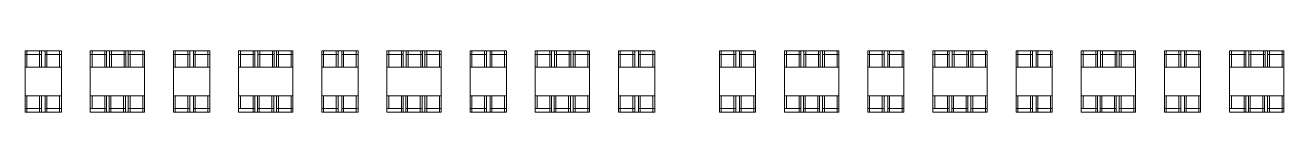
# Model space of a CAD drawing. Header units: inches. Extents: x 101 to 668, y -217 to 99.
# Drawn here: x 189.47 to 224.26, y 0.05 to 1.75 of the extents above; entities that cross this region are included whole.
import ezdxf

# ---------------------------------------------------------------- set-up
doc = ezdxf.new("R2010")
doc.units = ezdxf.units.IN
doc.header["$MEASUREMENT"] = 0
doc.layers.add('FUR', color=1, linetype='Continuous', lineweight=15)

msp = doc.modelspace()

# ---------------------------------------------------------------- linework, layer by layer
msp.add_line((193.56526, 0.04938), (193.56526, 0.04938))
at = {"layer": 'FUR', "lineweight": 20}
for p, q in [((189.46526, 1.74938), (189.46526, 1.29938)), ((189.46526, 1.74938), (189.91526, 1.74938)), ((189.46526, 1.74938), (190.46526, 1.74938)), ((189.51526, 1.74938), (189.51526, 1.29938)), ((189.86526, 1.74938), (189.86526, 1.29938)), ((189.91526, 1.74938), (189.91526, 1.29938)), ((190.01526, 1.74938), (190.46526, 1.74938)), ((190.01526, 1.74938), (190.01526, 1.29938)), ((190.06526, 1.74938), (190.06526, 1.29938)), ((190.41526, 1.74938), (190.41526, 1.29938)), ((190.46526, 1.74938), (190.46526, 1.29938)), ((190.46526, 1.74938), (190.46526, 0.49938)), ((191.26526, 1.74938), (191.26526, 0.49938)), ((191.26526, 1.74938), (191.26526, 1.29938)), ((191.26526, 1.74938), (191.71526, 1.74938)), ((191.26526, 1.74938), (192.76526, 1.74938)), ((191.31526, 1.74938), (191.31526, 1.29938)), ((191.66526, 1.74938), (191.66526, 1.29938)), ((191.71526, 1.74938), (191.71526, 1.29938)), ((191.7999, 1.74938), (191.7999, 1.29938)), ((191.8499, 1.74938), (191.8499, 1.29938)), ((191.91526, 1.74938), (192.36526, 1.74938)), ((192.1999, 1.74938), (192.1999, 1.29938)), ((192.2499, 1.74938), (192.2499, 1.29938)), ((192.31526, 1.74938), (192.31526, 1.29938)), ((192.36526, 1.74938), (192.36526, 1.29938)), ((192.71526, 1.74938), (192.71526, 1.29938)), ((192.76526, 1.74938), (192.76526, 0.04938)), ((192.76526, 1.74938), (192.76526, 1.29938)), ((193.56526, 1.74938), (193.56526, 0.04938)), ((193.56526, 1.74938), (194.01526, 1.74938)), ((193.56526, 1.74938), (194.56526, 1.74938)), ((193.61526, 1.74938), (193.61526, 1.29938)), ((193.96526, 1.74938), (193.96526, 1.29938)), ((194.01526, 1.74938), (194.01526, 1.29938)), ((194.11526, 1.74938), (194.56526, 1.74938)), ((194.11526, 1.74938), (194.11526, 1.29938)), ((194.16526, 1.74938), (194.16526, 1.29938)), ((194.51526, 1.74938), (194.51526, 1.29938)), ((194.56526, 1.74938), (194.56526, 1.29938)), ((194.56526, 1.74938), (194.56526, 0.49938)), ((195.36526, 1.74938), (195.36526, 0.49938)), ((195.36526, 1.74938), (195.36526, 1.29938)), ((195.36526, 1.74938), (195.81526, 1.74938)), ((195.36526, 1.74938), (196.86526, 1.74938)), ((195.41526, 1.74938), (195.41526, 1.29938)), ((195.76526, 1.74938), (195.76526, 1.29938)), ((195.81526, 1.74938), (195.81526, 1.29938)), ((195.8999, 1.74938), (195.8999, 1.29938)), ((195.9499, 1.74938), (195.9499, 1.29938)), ((196.01526, 1.74938), (196.46526, 1.74938)), ((196.2999, 1.74938), (196.2999, 1.29938)), ((196.3499, 1.74938), (196.3499, 1.29938)), ((196.41526, 1.74938), (196.41526, 1.29938)), ((196.46526, 1.74938), (196.46526, 1.29938)), ((196.81526, 1.74938), (196.81526, 1.29938)), ((196.86526, 1.74938), (196.86526, 0.04938)), ((196.86526, 1.74938), (196.86526, 1.29938)), ((197.66526, 1.74938), (197.66526, 0.04938)), ((197.66526, 1.74938), (198.11526, 1.74938)), ((197.66526, 1.74938), (198.66526, 1.74938)), ((197.71526, 1.74938), (197.71526, 1.29938)), ((198.06526, 1.74938), (198.06526, 1.29938)), ((198.11526, 1.74938), (198.11526, 1.29938)), ((198.21526, 1.74938), (198.66526, 1.74938)), ((198.21526, 1.74938), (198.21526, 1.29938)), ((198.26526, 1.74938), (198.26526, 1.29938)), ((198.61526, 1.74938), (198.61526, 1.29938)), ((198.66526, 1.74938), (198.66526, 1.29938)), ((198.66526, 1.74938), (198.66526, 0.49938)), ((199.46526, 1.74938), (199.46526, 0.49938)), ((199.46526, 1.74938), (199.46526, 1.29938)), ((199.46526, 1.74938), (199.91526, 1.74938)), ((199.46526, 1.74938), (200.96526, 1.74938)), ((199.51526, 1.74938), (199.51526, 1.29938)), ((199.86526, 1.74938), (199.86526, 1.29938)), ((199.91526, 1.74938), (199.91526, 1.29938)), ((199.9999, 1.74938), (199.9999, 1.29938)), ((200.0499, 1.74938), (200.0499, 1.29938)), ((200.11526, 1.74938), (200.56526, 1.74938)), ((200.3999, 1.74938), (200.3999, 1.29938)), ((200.4499, 1.74938), (200.4499, 1.29938)), ((200.51526, 1.74938), (200.51526, 1.29938)), ((200.56526, 1.74938), (200.56526, 1.29938)), ((200.91526, 1.74938), (200.91526, 1.29938)), ((200.96526, 1.74938), (200.96526, 0.04938)), ((200.96526, 1.74938), (200.96526, 1.29938)), ((201.76525, 1.74938), (202.21525, 1.74938)), ((201.76525, 1.74938), (202.76525, 1.74938)), ((201.76526, 1.74938), (201.76526, 0.04938)), ((201.81525, 1.74938), (201.81525, 1.29938)), ((202.16525, 1.74938), (202.16525, 1.29938)), ((202.21525, 1.74938), (202.21525, 1.29938)), ((202.31525, 1.74938), (202.76525, 1.74938)), ((202.31525, 1.74938), (202.31525, 1.29938)), ((202.36525, 1.74938), (202.36525, 1.29938)), ((202.71525, 1.74938), (202.71525, 1.29938)), ((202.76525, 1.74938), (202.76525, 1.29938)), ((202.76525, 1.74938), (202.76525, 0.49938)), ((203.56525, 1.74938), (203.56525, 0.49938)), ((203.56525, 1.74938), (203.56525, 1.29938)), ((203.56525, 1.74938), (204.01525, 1.74938)), ((203.56525, 1.74938), (205.06525, 1.74938)), ((203.61525, 1.74938), (203.61525, 1.29938)), ((203.96525, 1.74938), (203.96525, 1.29938)), ((204.01525, 1.74938), (204.01525, 1.29938)), ((204.0999, 1.74938), (204.0999, 1.29938)), ((204.1499, 1.74938), (204.1499, 1.29938)), ((204.21525, 1.74938), (204.66525, 1.74938)), ((204.4999, 1.74938), (204.4999, 1.29938)), ((204.5499, 1.74938), (204.5499, 1.29938)), ((204.61525, 1.74938), (204.61525, 1.29938)), ((204.66525, 1.74938), (204.66525, 1.29938)), ((205.01525, 1.74938), (205.01525, 1.29938)), ((205.06525, 1.74938), (205.06525, 0.04938)), ((205.06525, 1.74938), (205.06525, 1.29938)), ((205.86525, 1.74938), (205.86525, 0.04938)), ((205.86525, 1.74938), (206.31525, 1.74938)), ((205.86525, 1.74938), (206.86525, 1.74938)), ((205.86525, 1.74938), (206.31525, 1.74938)), ((205.86525, 1.74938), (206.86525, 1.74938)), ((205.86526, 1.74938), (205.86526, 0.04938)), ((205.86526, 1.74938), (205.86526, 0.04938)), ((205.91525, 1.74938), (205.91525, 1.29938)), ((205.91525, 1.74938), (205.91525, 1.29938)), ((206.26525, 1.74938), (206.26525, 1.29938)), ((206.26525, 1.74938), (206.26525, 1.29938)), ((206.31525, 1.74938), (206.31525, 1.29938)), ((206.31525, 1.74938), (206.31525, 1.29938)), ((206.41525, 1.74938), (206.86525, 1.74938)), ((206.41525, 1.74938), (206.41525, 1.29938)), ((206.41525, 1.74938), (206.86525, 1.74938)), ((206.41525, 1.74938), (206.41525, 1.29938)), ((206.46525, 1.74938), (206.46525, 1.29938)), ((206.46525, 1.74938), (206.46525, 1.29938)), ((206.81525, 1.74938), (206.81525, 1.29938)), ((206.81525, 1.74938), (206.81525, 1.29938)), ((206.86525, 1.74938), (206.86525, 1.29938)), ((206.86525, 1.74938), (206.86525, 0.49938)), ((206.86525, 1.74938), (206.86525, 1.29938)), ((206.86525, 1.74938), (206.86525, 0.49938)), ((208.65526, 1.74938), (208.65526, 0.04938)), ((208.65526, 1.74938), (209.10526, 1.74938)), ((208.65526, 1.74938), (209.65526, 1.74938)), ((208.65526, 1.74938), (208.65526, 0.04938)), ((208.65526, 1.74938), (209.10526, 1.74938)), ((208.65526, 1.74938), (209.65526, 1.74938)), ((208.70526, 1.74938), (208.70526, 1.29938)), ((208.70526, 1.74938), (208.70526, 1.29938)), ((209.05526, 1.74938), (209.05526, 1.29938)), ((209.05526, 1.74938), (209.05526, 1.29938)), ((209.10526, 1.74938), (209.10526, 1.29938)), ((209.10526, 1.74938), (209.10526, 1.29938)), ((209.20526, 1.74938), (209.65526, 1.74938)), ((209.20526, 1.74938), (209.20526, 1.29938)), ((209.20526, 1.74938), (209.65526, 1.74938)), ((209.20526, 1.74938), (209.20526, 1.29938)), ((209.25526, 1.74938), (209.25526, 1.29938)), ((209.25526, 1.74938), (209.25526, 1.29938)), ((209.60526, 1.74938), (209.60526, 1.29938)), ((209.60526, 1.74938), (209.60526, 1.29938)), ((209.65526, 1.74938), (209.65526, 1.29938)), ((209.65526, 1.74938), (209.65526, 0.49938)), ((209.65526, 1.74938), (209.65526, 1.29938)), ((209.65526, 1.74938), (209.65526, 0.49938)), ((210.45526, 1.74938), (210.45526, 0.49938)), ((210.45526, 1.74938), (210.45526, 1.29938)), ((210.45526, 1.74938), (210.90526, 1.74938)), ((210.45526, 1.74938), (211.95526, 1.74938)), ((210.50526, 1.74938), (210.50526, 1.29938)), ((210.85526, 1.74938), (210.85526, 1.29938)), ((210.90526, 1.74938), (210.90526, 1.29938)), ((210.9899, 1.74938), (210.9899, 1.29938)), ((211.0399, 1.74938), (211.0399, 1.29938)), ((211.10526, 1.74938), (211.55526, 1.74938)), ((211.3899, 1.74938), (211.3899, 1.29938)), ((211.4399, 1.74938), (211.4399, 1.29938)), ((211.50526, 1.74938), (211.50526, 1.29938)), ((211.55526, 1.74938), (211.55526, 1.29938)), ((211.90526, 1.74938), (211.90526, 1.29938)), ((211.95526, 1.74938), (211.95526, 0.04938)), ((211.95526, 1.74938), (211.95526, 1.29938)), ((212.75526, 1.74938), (212.75526, 0.04938)), ((212.75526, 1.74938), (213.20526, 1.74938)), ((212.75526, 1.74938), (213.75526, 1.74938)), ((212.75526, 1.74938), (212.75526, 0.04938)), ((212.75526, 1.74938), (213.20526, 1.74938)), ((212.75526, 1.74938), (213.75526, 1.74938)), ((212.80526, 1.74938), (212.80526, 1.29938)), ((212.80526, 1.74938), (212.80526, 1.29938)), ((213.15526, 1.74938), (213.15526, 1.29938)), ((213.15526, 1.74938), (213.15526, 1.29938)), ((213.20526, 1.74938), (213.20526, 1.29938)), ((213.20526, 1.74938), (213.20526, 1.29938)), ((213.30526, 1.74938), (213.75526, 1.74938)), ((213.30526, 1.74938), (213.30526, 1.29938)), ((213.30526, 1.74938), (213.75526, 1.74938)), ((213.30526, 1.74938), (213.30526, 1.29938)), ((213.35526, 1.74938), (213.35526, 1.29938)), ((213.35526, 1.74938), (213.35526, 1.29938)), ((213.70526, 1.74938), (213.70526, 1.29938)), ((213.70526, 1.74938), (213.70526, 1.29938)), ((213.75526, 1.74938), (213.75526, 1.29938)), ((213.75526, 1.74938), (213.75526, 0.49938)), ((213.75526, 1.74938), (213.75526, 1.29938)), ((213.75526, 1.74938), (213.75526, 0.49938)), ((214.55526, 1.74938), (214.55526, 0.49938)), ((214.55526, 1.74938), (214.55526, 1.29938)), ((214.55526, 1.74938), (215.00526, 1.74938)), ((214.55526, 1.74938), (216.05526, 1.74938)), ((214.60526, 1.74938), (214.60526, 1.29938)), ((214.95526, 1.74938), (214.95526, 1.29938)), ((215.00526, 1.74938), (215.00526, 1.29938)), ((215.0899, 1.74938), (215.0899, 1.29938)), ((215.1399, 1.74938), (215.1399, 1.29938)), ((215.20526, 1.74938), (215.65526, 1.74938)), ((215.4899, 1.74938), (215.4899, 1.29938)), ((215.5399, 1.74938), (215.5399, 1.29938)), ((215.60526, 1.74938), (215.60526, 1.29938)), ((215.65526, 1.74938), (215.65526, 1.29938)), ((216.00526, 1.74938), (216.00526, 1.29938)), ((216.05526, 1.74938), (216.05526, 0.04938)), ((216.05526, 1.74938), (216.05526, 1.29938)), ((216.85526, 1.74938), (216.85526, 0.04938)), ((216.85526, 1.74938), (217.30526, 1.74938)), ((216.85526, 1.74938), (217.85526, 1.74938)), ((216.85526, 1.74938), (216.85526, 0.04938)), ((216.85526, 1.74938), (217.30526, 1.74938)), ((216.85526, 1.74938), (217.85526, 1.74938)), ((216.90526, 1.74938), (216.90526, 1.29938)), ((216.90526, 1.74938), (216.90526, 1.29938)), ((217.25526, 1.74938), (217.25526, 1.29938)), ((217.25526, 1.74938), (217.25526, 1.29938)), ((217.30526, 1.74938), (217.30526, 1.29938)), ((217.30526, 1.74938), (217.30526, 1.29938)), ((217.40526, 1.74938), (217.85526, 1.74938)), ((217.40526, 1.74938), (217.40526, 1.29938)), ((217.40526, 1.74938), (217.85526, 1.74938)), ((217.40526, 1.74938), (217.40526, 1.29938)), ((217.45526, 1.74938), (217.45526, 1.29938)), ((217.45526, 1.74938), (217.45526, 1.29938)), ((217.80526, 1.74938), (217.80526, 1.29938)), ((217.80526, 1.74938), (217.80526, 1.29938)), ((217.85526, 1.74938), (217.85526, 1.29938)), ((217.85526, 1.74938), (217.85526, 0.49938)), ((217.85526, 1.74938), (217.85526, 1.29938)), ((217.85526, 1.74938), (217.85526, 0.49938)), ((218.65526, 1.74938), (218.65526, 0.49938)), ((218.65526, 1.74938), (218.65526, 1.29938)), ((218.65526, 1.74938), (219.10526, 1.74938)), ((218.65526, 1.74938), (220.15526, 1.74938)), ((218.70526, 1.74938), (218.70526, 1.29938)), ((219.05526, 1.74938), (219.05526, 1.29938)), ((219.10526, 1.74938), (219.10526, 1.29938)), ((219.1899, 1.74938), (219.1899, 1.29938)), ((219.2399, 1.74938), (219.2399, 1.29938)), ((219.30526, 1.74938), (219.75526, 1.74938)), ((219.5899, 1.74938), (219.5899, 1.29938)), ((219.6399, 1.74938), (219.6399, 1.29938)), ((219.70526, 1.74938), (219.70526, 1.29938)), ((219.75526, 1.74938), (219.75526, 1.29938)), ((220.10526, 1.74938), (220.10526, 1.29938)), ((220.15526, 1.74938), (220.15526, 0.04938)), ((220.15526, 1.74938), (220.15526, 1.29938)), ((220.95526, 1.74938), (220.95526, 0.04938)), ((220.95526, 1.74938), (221.40526, 1.74938)), ((220.95526, 1.74938), (221.95526, 1.74938)), ((220.95526, 1.74938), (220.95526, 0.04938)), ((220.95526, 1.74938), (221.40526, 1.74938)), ((220.95526, 1.74938), (221.95526, 1.74938)), ((221.00526, 1.74938), (221.00526, 1.29938)), ((221.00526, 1.74938), (221.00526, 1.29938)), ((221.35526, 1.74938), (221.35526, 1.29938)), ((221.35526, 1.74938), (221.35526, 1.29938)), ((221.40526, 1.74938), (221.40526, 1.29938)), ((221.40526, 1.74938), (221.40526, 1.29938)), ((221.50526, 1.74938), (221.95526, 1.74938)), ((221.50526, 1.74938), (221.50526, 1.29938)), ((221.50526, 1.74938), (221.95526, 1.74938)), ((221.50526, 1.74938), (221.50526, 1.29938)), ((221.55526, 1.74938), (221.55526, 1.29938)), ((221.55526, 1.74938), (221.55526, 1.29938)), ((221.90526, 1.74938), (221.90526, 1.29938)), ((221.90526, 1.74938), (221.90526, 1.29938)), ((221.95526, 1.74938), (221.95526, 1.29938)), ((221.95526, 1.74938), (221.95526, 0.49938)), ((221.95526, 1.74938), (221.95526, 1.29938)), ((221.95526, 1.74938), (221.95526, 0.49938)), ((222.75526, 1.74938), (222.75526, 0.49938)), ((222.75526, 1.74938), (222.75526, 1.29938)), ((222.75526, 1.74938), (223.20526, 1.74938)), ((222.75526, 1.74938), (224.25526, 1.74938)), ((222.80526, 1.74938), (222.80526, 1.29938)), ((223.15526, 1.74938), (223.15526, 1.29938)), ((223.20526, 1.74938), (223.20526, 1.29938)), ((223.2899, 1.74938), (223.2899, 1.29938)), ((223.3399, 1.74938), (223.3399, 1.29938)), ((223.40526, 1.74938), (223.85526, 1.74938)), ((223.6899, 1.74938), (223.6899, 1.29938)), ((223.7399, 1.74938), (223.7399, 1.29938)), ((223.80526, 1.74938), (223.80526, 1.29938)), ((223.85526, 1.74938), (223.85526, 1.29938)), ((224.20526, 1.74938), (224.20526, 1.29938)), ((224.25526, 1.74938), (224.25526, 0.04938)), ((224.25526, 1.74938), (224.25526, 1.29938)), ((189.91526, 1.64938), (189.46526, 1.64938)), ((189.46526, 1.49938), (189.46526, 1.29938)), ((190.46526, 1.64938), (190.01526, 1.64938)), ((190.01526, 1.49938), (190.01526, 1.29938)), ((191.71526, 1.64938), (191.26526, 1.64938)), ((191.26526, 1.49938), (191.26526, 1.29938)), ((192.2499, 1.64938), (191.7999, 1.64938)), ((191.7999, 1.49938), (191.7999, 1.29938)), ((192.76526, 1.64938), (192.31526, 1.64938)), ((194.01526, 1.64938), (193.56526, 1.64938)), ((194.56526, 1.64938), (194.11526, 1.64938)), ((194.11526, 1.49938), (194.11526, 1.29938)), ((195.81526, 1.64938), (195.36526, 1.64938)), ((195.36526, 1.49938), (195.36526, 1.29938)), ((196.3499, 1.64938), (195.8999, 1.64938)), ((195.8999, 1.49938), (195.8999, 1.29938)), ((196.86526, 1.64938), (196.41526, 1.64938)), ((198.11526, 1.64938), (197.66526, 1.64938)), ((198.66526, 1.64938), (198.21526, 1.64938)), ((198.21526, 1.49938), (198.21526, 1.29938)), ((199.91526, 1.64938), (199.46526, 1.64938)), ((199.46526, 1.49938), (199.46526, 1.29938)), ((200.4499, 1.64938), (199.9999, 1.64938)), ((199.9999, 1.49938), (199.9999, 1.29938)), ((200.96526, 1.64938), (200.51526, 1.64938)), ((202.21525, 1.64938), (201.76525, 1.64938)), ((202.76525, 1.64938), (202.31525, 1.64938)), ((202.31525, 1.49938), (202.31525, 1.29938)), ((204.01525, 1.64938), (203.56525, 1.64938)), ((203.56525, 1.49938), (203.56525, 1.29938)), ((204.5499, 1.64938), (204.0999, 1.64938)), ((204.0999, 1.49938), (204.0999, 1.29938)), ((205.06525, 1.64938), (204.61525, 1.64938)), ((206.31525, 1.64938), (205.86525, 1.64938)), ((206.31525, 1.64938), (205.86525, 1.64938)), ((206.86525, 1.64938), (206.41525, 1.64938)), ((206.86525, 1.64938), (206.41525, 1.64938)), ((206.41525, 1.49938), (206.41525, 1.29938)), ((206.41525, 1.49938), (206.41525, 1.29938)), ((209.10526, 1.64938), (208.65526, 1.64938)), ((209.10526, 1.64938), (208.65526, 1.64938)), ((209.65526, 1.64938), (209.20526, 1.64938)), ((209.65526, 1.64938), (209.20526, 1.64938)), ((209.20526, 1.49938), (209.20526, 1.29938)), ((209.20526, 1.49938), (209.20526, 1.29938)), ((210.90526, 1.64938), (210.45526, 1.64938)), ((210.45526, 1.49938), (210.45526, 1.29938)), ((211.4399, 1.64938), (210.9899, 1.64938)), ((210.9899, 1.49938), (210.9899, 1.29938)), ((211.95526, 1.64938), (211.50526, 1.64938)), ((213.20526, 1.64938), (212.75526, 1.64938)), ((213.20526, 1.64938), (212.75526, 1.64938)), ((213.75526, 1.64938), (213.30526, 1.64938)), ((213.75526, 1.64938), (213.30526, 1.64938)), ((213.30526, 1.49938), (213.30526, 1.29938)), ((213.30526, 1.49938), (213.30526, 1.29938)), ((215.00526, 1.64938), (214.55526, 1.64938)), ((214.55526, 1.49938), (214.55526, 1.29938)), ((215.5399, 1.64938), (215.0899, 1.64938)), ((215.0899, 1.49938), (215.0899, 1.29938)), ((216.05526, 1.64938), (215.60526, 1.64938)), ((217.30526, 1.64938), (216.85526, 1.64938)), ((217.30526, 1.64938), (216.85526, 1.64938)), ((217.85526, 1.64938), (217.40526, 1.64938)), ((217.85526, 1.64938), (217.40526, 1.64938)), ((217.40526, 1.49938), (217.40526, 1.29938)), ((217.40526, 1.49938), (217.40526, 1.29938)), ((219.10526, 1.64938), (218.65526, 1.64938)), ((218.65526, 1.49938), (218.65526, 1.29938)), ((219.6399, 1.64938), (219.1899, 1.64938)), ((219.1899, 1.49938), (219.1899, 1.29938)), ((220.15526, 1.64938), (219.70526, 1.64938)), ((221.40526, 1.64938), (220.95526, 1.64938)), ((221.40526, 1.64938), (220.95526, 1.64938)), ((221.95526, 1.64938), (221.50526, 1.64938)), ((221.95526, 1.64938), (221.50526, 1.64938)), ((221.50526, 1.49938), (221.50526, 1.29938)), ((221.50526, 1.49938), (221.50526, 1.29938)), ((223.20526, 1.64938), (222.75526, 1.64938)), ((222.75526, 1.49938), (222.75526, 1.29938)), ((223.7399, 1.64938), (223.2899, 1.64938)), ((223.2899, 1.49938), (223.2899, 1.29938)), ((224.25526, 1.64938), (223.80526, 1.64938)), ((189.46526, 1.29938), (190.01526, 1.29938)), ((189.46526, 1.29938), (189.46526, 0.49938)), ((190.01526, 1.29938), (190.46526, 1.29938)), ((191.26526, 1.29938), (191.7999, 1.29938)), ((191.26526, 1.29938), (191.26526, 0.49938)), ((191.7999, 1.29938), (192.31526, 1.29938)), ((192.31526, 1.29938), (192.76526, 1.29938)), ((193.56526, 1.29938), (194.11526, 1.29938)), ((194.11526, 1.29938), (194.56526, 1.29938)), ((195.36526, 1.29938), (195.8999, 1.29938)), ((195.36526, 1.29938), (195.36526, 0.49938)), ((195.8999, 1.29938), (196.41526, 1.29938)), ((196.41526, 1.29938), (196.86526, 1.29938)), ((197.66526, 1.29938), (198.21526, 1.29938)), ((198.21526, 1.29938), (198.66526, 1.29938)), ((199.46526, 1.29938), (199.9999, 1.29938)), ((199.46526, 1.29938), (199.46526, 0.49938)), ((199.9999, 1.29938), (200.51526, 1.29938)), ((200.51526, 1.29938), (200.96526, 1.29938)), ((201.76525, 1.29938), (202.31525, 1.29938)), ((202.31525, 1.29938), (202.76525, 1.29938)), ((203.56525, 1.29938), (204.0999, 1.29938)), ((203.56525, 1.29938), (203.56525, 0.49938)), ((204.0999, 1.29938), (204.61525, 1.29938)), ((204.61525, 1.29938), (205.06525, 1.29938)), ((205.86525, 1.29938), (206.41525, 1.29938)), ((205.86525, 1.29938), (206.41525, 1.29938)), ((206.41525, 1.29938), (206.86525, 1.29938)), ((206.41525, 1.29938), (206.86525, 1.29938)), ((208.65526, 1.29938), (209.20526, 1.29938)), ((208.65526, 1.29938), (209.20526, 1.29938)), ((209.20526, 1.29938), (209.65526, 1.29938)), ((209.20526, 1.29938), (209.65526, 1.29938)), ((210.45526, 1.29938), (210.9899, 1.29938)), ((210.45526, 1.29938), (210.45526, 0.49938)), ((210.9899, 1.29938), (211.50526, 1.29938)), ((211.50526, 1.29938), (211.95526, 1.29938)), ((212.75526, 1.29938), (213.30526, 1.29938)), ((212.75526, 1.29938), (213.30526, 1.29938)), ((213.30526, 1.29938), (213.75526, 1.29938)), ((213.30526, 1.29938), (213.75526, 1.29938)), ((214.55526, 1.29938), (215.0899, 1.29938)), ((214.55526, 1.29938), (214.55526, 0.49938)), ((215.0899, 1.29938), (215.60526, 1.29938)), ((215.60526, 1.29938), (216.05526, 1.29938)), ((216.85526, 1.29938), (217.40526, 1.29938)), ((216.85526, 1.29938), (217.40526, 1.29938)), ((217.40526, 1.29938), (217.85526, 1.29938)), ((217.40526, 1.29938), (217.85526, 1.29938)), ((218.65526, 1.29938), (219.1899, 1.29938)), ((218.65526, 1.29938), (218.65526, 0.49938)), ((219.1899, 1.29938), (219.70526, 1.29938)), ((219.70526, 1.29938), (220.15526, 1.29938)), ((220.95526, 1.29938), (221.50526, 1.29938)), ((220.95526, 1.29938), (221.50526, 1.29938)), ((221.50526, 1.29938), (221.95526, 1.29938)), ((221.50526, 1.29938), (221.95526, 1.29938)), ((222.75526, 1.29938), (223.2899, 1.29938)), ((222.75526, 1.29938), (222.75526, 0.49938)), ((223.2899, 1.29938), (223.80526, 1.29938)), ((223.80526, 1.29938), (224.25526, 1.29938)), ((189.46526, 0.49938), (190.01526, 0.49938)), ((189.46526, 0.49938), (189.46526, 0.04938)), ((189.51526, 0.49938), (189.51526, 0.04938)), ((189.86526, 0.49938), (189.86526, 0.04938)), ((189.91526, 0.49938), (189.91526, 0.04938)), ((190.01526, 0.49938), (190.46526, 0.49938)), ((190.01526, 0.49938), (190.01526, 0.04938)), ((190.06526, 0.49938), (190.06526, 0.04938)), ((190.41526, 0.49938), (190.41526, 0.04938)), ((190.46526, 0.49938), (190.46526, 0.04938)), ((190.46526, 0.49938), (190.46526, 0.04938)), ((191.26526, 0.49938), (191.78447, 0.49938)), ((191.26526, 0.49938), (191.26526, 0.04938)), ((191.31526, 0.49938), (191.31526, 0.14938)), ((191.66526, 0.49938), (191.66526, 0.04938)), ((191.71526, 0.49938), (191.71526, 0.04938)), ((191.78447, 0.49938), (192.31526, 0.49938)), ((191.78447, 0.49938), (191.78447, 0.04938)), ((191.83447, 0.49938), (191.83447, 0.04938)), ((192.18447, 0.49938), (192.18447, 0.04938)), ((192.23447, 0.49938), (192.23447, 0.04938)), ((192.31526, 0.49938), (192.76526, 0.49938)), ((192.31526, 0.49938), (192.31526, 0.04938)), ((192.36526, 0.49938), (192.36526, 0.04938)), ((192.71526, 0.49938), (192.71526, 0.04938)), ((192.76526, 0.49938), (192.76526, 0.04938)), ((193.56526, 0.49938), (194.11526, 0.49938)), ((193.61526, 0.49938), (193.61526, 0.04938)), ((193.96526, 0.49938), (193.96526, 0.04938)), ((194.01526, 0.49938), (194.01526, 0.04938)), ((194.11526, 0.49938), (194.56526, 0.49938)), ((194.11526, 0.49938), (194.11526, 0.04938)), ((194.16526, 0.49938), (194.16526, 0.04938)), ((194.51526, 0.49938), (194.51526, 0.04938)), ((194.56526, 0.49938), (194.56526, 0.04938)), ((194.56526, 0.49938), (194.56526, 0.04938)), ((195.36526, 0.49938), (195.88447, 0.49938)), ((195.36526, 0.49938), (195.36526, 0.04938)), ((195.41526, 0.49938), (195.41526, 0.14938)), ((195.76526, 0.49938), (195.76526, 0.04938)), ((195.81526, 0.49938), (195.81526, 0.04938)), ((195.88447, 0.49938), (196.41526, 0.49938)), ((195.88447, 0.49938), (195.88447, 0.04938)), ((195.93447, 0.49938), (195.93447, 0.04938)), ((196.28447, 0.49938), (196.28447, 0.04938)), ((196.33447, 0.49938), (196.33447, 0.04938)), ((196.41526, 0.49938), (196.86526, 0.49938)), ((196.41526, 0.49938), (196.41526, 0.04938)), ((196.46526, 0.49938), (196.46526, 0.04938)), ((196.81526, 0.49938), (196.81526, 0.04938)), ((196.86526, 0.49938), (196.86526, 0.04938)), ((197.66526, 0.49938), (198.21526, 0.49938)), ((197.71526, 0.49938), (197.71526, 0.04938)), ((198.06526, 0.49938), (198.06526, 0.04938)), ((198.11526, 0.49938), (198.11526, 0.04938)), ((198.21526, 0.49938), (198.66526, 0.49938)), ((198.21526, 0.49938), (198.21526, 0.04938)), ((198.26526, 0.49938), (198.26526, 0.04938)), ((198.61526, 0.49938), (198.61526, 0.04938)), ((198.66526, 0.49938), (198.66526, 0.04938)), ((198.66526, 0.49938), (198.66526, 0.04938)), ((199.46526, 0.49938), (199.98447, 0.49938)), ((199.46526, 0.49938), (199.46526, 0.04938)), ((199.51526, 0.49938), (199.51526, 0.14938)), ((199.86526, 0.49938), (199.86526, 0.04938)), ((199.91526, 0.49938), (199.91526, 0.04938)), ((199.98447, 0.49938), (200.51526, 0.49938)), ((199.98447, 0.49938), (199.98447, 0.04938)), ((200.03447, 0.49938), (200.03447, 0.04938)), ((200.38447, 0.49938), (200.38447, 0.04938)), ((200.43447, 0.49938), (200.43447, 0.04938)), ((200.51526, 0.49938), (200.96526, 0.49938)), ((200.51526, 0.49938), (200.51526, 0.04938)), ((200.56526, 0.49938), (200.56526, 0.04938)), ((200.91526, 0.49938), (200.91526, 0.04938)), ((200.96526, 0.49938), (200.96526, 0.04938)), ((201.76525, 0.49938), (202.31525, 0.49938)), ((201.81525, 0.49938), (201.81525, 0.04938)), ((202.16525, 0.49938), (202.16525, 0.04938)), ((202.21525, 0.49938), (202.21525, 0.04938)), ((202.31525, 0.49938), (202.76525, 0.49938)), ((202.31525, 0.49938), (202.31525, 0.04938)), ((202.36525, 0.49938), (202.36525, 0.04938)), ((202.71525, 0.49938), (202.71525, 0.04938)), ((202.76525, 0.49938), (202.76525, 0.04938)), ((202.76525, 0.49938), (202.76525, 0.04938)), ((203.56525, 0.49938), (204.08447, 0.49938)), ((203.56525, 0.49938), (203.56525, 0.04938)), ((203.61525, 0.49938), (203.61525, 0.14938)), ((203.96525, 0.49938), (203.96525, 0.04938)), ((204.01525, 0.49938), (204.01525, 0.04938)), ((204.08447, 0.49938), (204.61525, 0.49938)), ((204.08447, 0.49938), (204.08447, 0.04938)), ((204.13447, 0.49938), (204.13447, 0.04938)), ((204.48447, 0.49938), (204.48447, 0.04938)), ((204.53447, 0.49938), (204.53447, 0.04938)), ((204.61525, 0.49938), (205.06525, 0.49938)), ((204.61525, 0.49938), (204.61525, 0.04938)), ((204.66525, 0.49938), (204.66525, 0.04938)), ((205.01525, 0.49938), (205.01525, 0.04938)), ((205.06525, 0.49938), (205.06525, 0.04938)), ((205.86525, 0.49938), (206.41525, 0.49938)), ((205.86525, 0.49938), (206.41525, 0.49938)), ((205.91525, 0.49938), (205.91525, 0.04938)), ((205.91525, 0.49938), (205.91525, 0.04938)), ((206.26525, 0.49938), (206.26525, 0.04938)), ((206.26525, 0.49938), (206.26525, 0.04938)), ((206.31525, 0.49938), (206.31525, 0.04938)), ((206.31525, 0.49938), (206.31525, 0.04938)), ((206.41525, 0.49938), (206.86525, 0.49938)), ((206.41525, 0.49938), (206.41525, 0.04938)), ((206.41525, 0.49938), (206.86525, 0.49938)), ((206.41525, 0.49938), (206.41525, 0.04938)), ((206.46525, 0.49938), (206.46525, 0.04938)), ((206.46525, 0.49938), (206.46525, 0.04938)), ((206.81525, 0.49938), (206.81525, 0.04938)), ((206.81525, 0.49938), (206.81525, 0.04938)), ((206.86525, 0.49938), (206.86525, 0.04938)), ((206.86525, 0.49938), (206.86525, 0.04938)), ((206.86525, 0.49938), (206.86525, 0.04938)), ((206.86525, 0.49938), (206.86525, 0.04938)), ((208.65526, 0.49938), (209.20526, 0.49938)), ((208.65526, 0.49938), (209.20526, 0.49938)), ((208.70526, 0.49938), (208.70526, 0.04938)), ((208.70526, 0.49938), (208.70526, 0.04938)), ((209.05526, 0.49938), (209.05526, 0.04938)), ((209.05526, 0.49938), (209.05526, 0.04938)), ((209.10526, 0.49938), (209.10526, 0.04938)), ((209.10526, 0.49938), (209.10526, 0.04938)), ((209.20526, 0.49938), (209.65526, 0.49938)), ((209.20526, 0.49938), (209.20526, 0.04938)), ((209.20526, 0.49938), (209.65526, 0.49938)), ((209.20526, 0.49938), (209.20526, 0.04938)), ((209.25526, 0.49938), (209.25526, 0.04938)), ((209.25526, 0.49938), (209.25526, 0.04938)), ((209.60526, 0.49938), (209.60526, 0.04938)), ((209.60526, 0.49938), (209.60526, 0.04938)), ((209.65526, 0.49938), (209.65526, 0.04938)), ((209.65526, 0.49938), (209.65526, 0.04938)), ((209.65526, 0.49938), (209.65526, 0.04938)), ((209.65526, 0.49938), (209.65526, 0.04938)), ((210.45526, 0.49938), (210.45526, 0.04938)), ((210.45526, 0.49938), (210.97447, 0.49938)), ((210.45526, 0.49938), (210.45526, 0.04938)), ((210.50526, 0.49938), (210.50526, 0.14938)), ((210.85526, 0.49938), (210.85526, 0.04938)), ((210.90526, 0.49938), (210.90526, 0.04938)), ((210.97447, 0.49938), (211.50526, 0.49938)), ((210.97447, 0.49938), (210.97447, 0.04938)), ((211.02447, 0.49938), (211.02447, 0.04938)), ((211.37447, 0.49938), (211.37447, 0.04938)), ((211.42447, 0.49938), (211.42447, 0.04938)), ((211.50526, 0.49938), (211.95526, 0.49938)), ((211.50526, 0.49938), (211.50526, 0.04938)), ((211.55526, 0.49938), (211.55526, 0.04938)), ((211.90526, 0.49938), (211.90526, 0.04938)), ((211.95526, 0.49938), (211.95526, 0.04938)), ((212.75526, 0.49938), (213.30526, 0.49938)), ((212.75526, 0.49938), (213.30526, 0.49938)), ((212.80526, 0.49938), (212.80526, 0.04938)), ((212.80526, 0.49938), (212.80526, 0.04938)), ((213.15526, 0.49938), (213.15526, 0.04938)), ((213.15526, 0.49938), (213.15526, 0.04938)), ((213.20526, 0.49938), (213.20526, 0.04938)), ((213.20526, 0.49938), (213.20526, 0.04938)), ((213.30526, 0.49938), (213.75526, 0.49938)), ((213.30526, 0.49938), (213.30526, 0.04938)), ((213.30526, 0.49938), (213.75526, 0.49938)), ((213.30526, 0.49938), (213.30526, 0.04938)), ((213.35526, 0.49938), (213.35526, 0.04938)), ((213.35526, 0.49938), (213.35526, 0.04938)), ((213.70526, 0.49938), (213.70526, 0.04938)), ((213.70526, 0.49938), (213.70526, 0.04938)), ((213.75526, 0.49938), (213.75526, 0.04938)), ((213.75526, 0.49938), (213.75526, 0.04938)), ((213.75526, 0.49938), (213.75526, 0.04938)), ((213.75526, 0.49938), (213.75526, 0.04938)), ((214.55526, 0.49938), (214.55526, 0.04938)), ((214.55526, 0.49938), (215.07447, 0.49938)), ((214.55526, 0.49938), (214.55526, 0.04938)), ((214.60526, 0.49938), (214.60526, 0.14938)), ((214.95526, 0.49938), (214.95526, 0.04938)), ((215.00526, 0.49938), (215.00526, 0.04938)), ((215.07447, 0.49938), (215.60526, 0.49938)), ((215.07447, 0.49938), (215.07447, 0.04938)), ((215.12447, 0.49938), (215.12447, 0.04938)), ((215.47447, 0.49938), (215.47447, 0.04938)), ((215.52447, 0.49938), (215.52447, 0.04938)), ((215.60526, 0.49938), (216.05526, 0.49938)), ((215.60526, 0.49938), (215.60526, 0.04938)), ((215.65526, 0.49938), (215.65526, 0.04938)), ((216.00526, 0.49938), (216.00526, 0.04938)), ((216.05526, 0.49938), (216.05526, 0.04938)), ((216.85526, 0.49938), (217.40526, 0.49938)), ((216.85526, 0.49938), (217.40526, 0.49938)), ((216.90526, 0.49938), (216.90526, 0.04938)), ((216.90526, 0.49938), (216.90526, 0.04938)), ((217.25526, 0.49938), (217.25526, 0.04938)), ((217.25526, 0.49938), (217.25526, 0.04938)), ((217.30526, 0.49938), (217.30526, 0.04938)), ((217.30526, 0.49938), (217.30526, 0.04938)), ((217.40526, 0.49938), (217.85526, 0.49938)), ((217.40526, 0.49938), (217.40526, 0.04938)), ((217.40526, 0.49938), (217.85526, 0.49938)), ((217.40526, 0.49938), (217.40526, 0.04938)), ((217.45526, 0.49938), (217.45526, 0.04938)), ((217.45526, 0.49938), (217.45526, 0.04938)), ((217.80526, 0.49938), (217.80526, 0.04938)), ((217.80526, 0.49938), (217.80526, 0.04938)), ((217.85526, 0.49938), (217.85526, 0.04938)), ((217.85526, 0.49938), (217.85526, 0.04938)), ((217.85526, 0.49938), (217.85526, 0.04938)), ((217.85526, 0.49938), (217.85526, 0.04938)), ((218.65526, 0.49938), (218.65526, 0.04938)), ((218.65526, 0.49938), (219.17447, 0.49938)), ((218.65526, 0.49938), (218.65526, 0.04938)), ((218.70526, 0.49938), (218.70526, 0.14938)), ((219.05526, 0.49938), (219.05526, 0.04938)), ((219.10526, 0.49938), (219.10526, 0.04938)), ((219.17447, 0.49938), (219.70526, 0.49938)), ((219.17447, 0.49938), (219.17447, 0.04938)), ((219.22447, 0.49938), (219.22447, 0.04938)), ((219.57447, 0.49938), (219.57447, 0.04938)), ((219.62447, 0.49938), (219.62447, 0.04938)), ((219.70526, 0.49938), (220.15526, 0.49938)), ((219.70526, 0.49938), (219.70526, 0.04938)), ((219.75526, 0.49938), (219.75526, 0.04938)), ((220.10526, 0.49938), (220.10526, 0.04938)), ((220.15526, 0.49938), (220.15526, 0.04938)), ((220.95526, 0.49938), (221.50526, 0.49938)), ((220.95526, 0.49938), (221.50526, 0.49938)), ((221.00526, 0.49938), (221.00526, 0.04938)), ((221.00526, 0.49938), (221.00526, 0.04938)), ((221.35526, 0.49938), (221.35526, 0.04938)), ((221.35526, 0.49938), (221.35526, 0.04938)), ((221.40526, 0.49938), (221.40526, 0.04938)), ((221.40526, 0.49938), (221.40526, 0.04938)), ((221.50526, 0.49938), (221.95526, 0.49938)), ((221.50526, 0.49938), (221.50526, 0.04938)), ((221.50526, 0.49938), (221.95526, 0.49938)), ((221.50526, 0.49938), (221.50526, 0.04938)), ((221.55526, 0.49938), (221.55526, 0.04938)), ((221.55526, 0.49938), (221.55526, 0.04938)), ((221.90526, 0.49938), (221.90526, 0.04938)), ((221.90526, 0.49938), (221.90526, 0.04938)), ((221.95526, 0.49938), (221.95526, 0.04938)), ((221.95526, 0.49938), (221.95526, 0.04938)), ((221.95526, 0.49938), (221.95526, 0.04938)), ((221.95526, 0.49938), (221.95526, 0.04938)), ((222.75526, 0.49938), (222.75526, 0.04938)), ((222.75526, 0.49938), (223.27447, 0.49938)), ((222.75526, 0.49938), (222.75526, 0.04938)), ((222.80526, 0.49938), (222.80526, 0.14938)), ((223.15526, 0.49938), (223.15526, 0.04938)), ((223.20526, 0.49938), (223.20526, 0.04938)), ((223.27447, 0.49938), (223.80526, 0.49938)), ((223.27447, 0.49938), (223.27447, 0.04938)), ((223.32447, 0.49938), (223.32447, 0.04938)), ((223.67447, 0.49938), (223.67447, 0.04938)), ((223.72447, 0.49938), (223.72447, 0.04938)), ((223.80526, 0.49938), (224.25526, 0.49938)), ((223.80526, 0.49938), (223.80526, 0.04938)), ((223.85526, 0.49938), (223.85526, 0.04938)), ((224.20526, 0.49938), (224.20526, 0.04938)), ((224.25526, 0.49938), (224.25526, 0.04938)), ((189.46526, 0.14938), (189.91526, 0.14938)), ((189.46526, 0.04938), (189.91526, 0.04938)), ((189.46526, 0.04938), (190.46526, 0.04938)), ((189.46526, 0.04938), (189.91526, 0.04938)), ((189.46526, 0.04938), (190.46526, 0.04938)), ((190.01526, 0.14938), (190.46526, 0.14938)), ((190.01526, 0.04938), (190.46526, 0.04938)), ((190.11526, 0.04938), (190.46526, 0.04938)), ((191.26526, 0.14938), (191.71526, 0.14938)), ((191.26526, 0.04938), (191.71526, 0.04938)), ((191.26526, 0.04938), (192.76526, 0.04938)), ((191.26526, 0.04938), (191.71526, 0.04938)), ((191.26526, 0.04938), (192.76526, 0.04938)), ((191.78447, 0.14938), (192.23447, 0.14938)), ((191.91526, 0.04938), (192.36526, 0.04938)), ((191.91526, 0.04938), (192.36526, 0.04938)), ((192.31526, 0.14938), (192.76526, 0.14938)), ((193.56526, 0.14938), (194.01526, 0.14938)), ((193.56526, 0.04938), (194.01526, 0.04938)), ((193.56526, 0.04938), (194.56526, 0.04938)), ((193.56526, 0.04938), (194.01526, 0.04938)), ((193.56526, 0.04938), (194.56526, 0.04938)), ((194.11526, 0.14938), (194.56526, 0.14938)), ((194.11526, 0.04938), (194.56526, 0.04938)), ((194.21526, 0.04938), (194.56526, 0.04938)), ((195.36526, 0.14938), (195.81526, 0.14938)), ((195.36526, 0.04938), (195.81526, 0.04938)), ((195.36526, 0.04938), (196.86526, 0.04938)), ((195.36526, 0.04938), (195.81526, 0.04938)), ((195.36526, 0.04938), (196.86526, 0.04938)), ((195.88447, 0.14938), (196.33447, 0.14938)), ((196.01526, 0.04938), (196.46526, 0.04938)), ((196.01526, 0.04938), (196.46526, 0.04938)), ((196.41526, 0.14938), (196.86526, 0.14938)), ((197.66526, 0.14938), (198.11526, 0.14938)), ((197.66526, 0.04938), (198.11526, 0.04938)), ((197.66526, 0.04938), (198.66526, 0.04938)), ((197.66526, 0.04938), (198.11526, 0.04938)), ((197.66526, 0.04938), (198.66526, 0.04938)), ((198.21526, 0.14938), (198.66526, 0.14938)), ((198.21526, 0.04938), (198.66526, 0.04938)), ((198.31526, 0.04938), (198.66526, 0.04938)), ((199.46526, 0.14938), (199.91526, 0.14938)), ((199.46526, 0.04938), (199.91526, 0.04938)), ((199.46526, 0.04938), (200.96526, 0.04938)), ((199.46526, 0.04938), (199.91526, 0.04938)), ((199.46526, 0.04938), (200.96526, 0.04938)), ((199.98447, 0.14938), (200.43447, 0.14938)), ((200.11526, 0.04938), (200.56526, 0.04938)), ((200.11526, 0.04938), (200.56526, 0.04938)), ((200.51526, 0.14938), (200.96526, 0.14938)), ((201.76525, 0.14938), (202.21525, 0.14938)), ((201.76525, 0.04938), (202.21525, 0.04938)), ((201.76525, 0.04938), (202.76525, 0.04938)), ((201.76526, 0.04938), (202.21526, 0.04938)), ((201.76526, 0.04938), (202.76526, 0.04938)), ((202.31525, 0.14938), (202.76525, 0.14938)), ((202.31526, 0.04938), (202.76526, 0.04938)), ((202.41525, 0.04938), (202.76525, 0.04938)), ((203.56525, 0.14938), (204.01525, 0.14938)), ((203.56525, 0.04938), (204.01525, 0.04938)), ((203.56525, 0.04938), (205.06525, 0.04938)), ((203.56525, 0.04938), (204.01525, 0.04938)), ((203.56525, 0.04938), (205.06525, 0.04938)), ((204.08447, 0.14938), (204.53447, 0.14938)), ((204.21525, 0.04938), (204.66525, 0.04938)), ((204.21525, 0.04938), (204.66525, 0.04938)), ((204.61525, 0.14938), (205.06525, 0.14938)), ((205.86525, 0.14938), (206.31525, 0.14938)), ((205.86525, 0.14938), (206.31525, 0.14938)), ((205.86525, 0.04938), (206.31525, 0.04938)), ((205.86525, 0.04938), (206.86525, 0.04938)), ((205.86525, 0.04938), (206.31525, 0.04938)), ((205.86525, 0.04938), (206.86525, 0.04938)), ((205.86526, 0.04938), (206.31526, 0.04938)), ((205.86526, 0.04938), (206.86526, 0.04938)), ((206.41525, 0.14938), (206.86525, 0.14938)), ((206.41525, 0.14938), (206.86525, 0.14938)), ((206.41526, 0.04938), (206.86526, 0.04938)), ((206.51525, 0.04938), (206.86525, 0.04938)), ((206.51525, 0.04938), (206.86525, 0.04938)), ((208.65526, 0.14938), (209.10526, 0.14938)), ((208.65526, 0.14938), (209.10526, 0.14938)), ((208.65526, 0.04938), (209.10526, 0.04938)), ((208.65526, 0.04938), (209.65526, 0.04938)), ((208.65526, 0.04938), (209.10526, 0.04938)), ((208.65526, 0.04938), (209.65526, 0.04938)), ((208.65526, 0.04938), (209.10526, 0.04938)), ((208.65526, 0.04938), (209.65526, 0.04938)), ((209.20526, 0.14938), (209.65526, 0.14938)), ((209.20526, 0.14938), (209.65526, 0.14938)), ((209.20526, 0.04938), (209.65526, 0.04938)), ((209.30526, 0.04938), (209.65526, 0.04938)), ((209.30526, 0.04938), (209.65526, 0.04938)), ((210.45526, 0.14938), (210.90526, 0.14938)), ((210.45526, 0.04938), (210.90526, 0.04938)), ((210.45526, 0.04938), (211.95526, 0.04938)), ((210.97447, 0.14938), (211.42447, 0.14938)), ((211.10526, 0.04938), (211.55526, 0.04938)), ((211.50526, 0.14938), (211.95526, 0.14938)), ((212.75526, 0.14938), (213.20526, 0.14938)), ((212.75526, 0.14938), (213.20526, 0.14938)), ((212.75526, 0.04938), (213.20526, 0.04938)), ((212.75526, 0.04938), (213.75526, 0.04938)), ((212.75526, 0.04938), (213.20526, 0.04938)), ((212.75526, 0.04938), (213.75526, 0.04938)), ((212.75526, 0.04938), (213.20526, 0.04938)), ((212.75526, 0.04938), (213.75526, 0.04938)), ((213.30526, 0.14938), (213.75526, 0.14938)), ((213.30526, 0.14938), (213.75526, 0.14938)), ((213.30526, 0.04938), (213.75526, 0.04938)), ((213.40526, 0.04938), (213.75526, 0.04938)), ((213.40526, 0.04938), (213.75526, 0.04938)), ((214.55526, 0.14938), (215.00526, 0.14938)), ((214.55526, 0.04938), (215.00526, 0.04938)), ((214.55526, 0.04938), (216.05526, 0.04938)), ((215.07447, 0.14938), (215.52447, 0.14938)), ((215.20526, 0.04938), (215.65526, 0.04938)), ((215.60526, 0.14938), (216.05526, 0.14938)), ((216.85526, 0.14938), (217.30526, 0.14938)), ((216.85526, 0.14938), (217.30526, 0.14938)), ((216.85526, 0.04938), (217.30526, 0.04938)), ((216.85526, 0.04938), (217.85526, 0.04938)), ((216.85526, 0.04938), (217.30526, 0.04938)), ((216.85526, 0.04938), (217.85526, 0.04938)), ((216.85526, 0.04938), (217.30526, 0.04938)), ((216.85526, 0.04938), (217.85526, 0.04938)), ((217.40526, 0.14938), (217.85526, 0.14938)), ((217.40526, 0.14938), (217.85526, 0.14938)), ((217.40526, 0.04938), (217.85526, 0.04938)), ((217.50526, 0.04938), (217.85526, 0.04938)), ((217.50526, 0.04938), (217.85526, 0.04938)), ((218.65526, 0.14938), (219.10526, 0.14938)), ((218.65526, 0.04938), (219.10526, 0.04938)), ((218.65526, 0.04938), (220.15526, 0.04938)), ((219.17447, 0.14938), (219.62447, 0.14938)), ((219.30526, 0.04938), (219.75526, 0.04938)), ((219.70526, 0.14938), (220.15526, 0.14938)), ((220.95526, 0.14938), (221.40526, 0.14938)), ((220.95526, 0.14938), (221.40526, 0.14938)), ((220.95526, 0.04938), (221.40526, 0.04938)), ((220.95526, 0.04938), (221.95526, 0.04938)), ((220.95526, 0.04938), (221.40526, 0.04938)), ((220.95526, 0.04938), (221.95526, 0.04938)), ((220.95526, 0.04938), (221.40526, 0.04938)), ((220.95526, 0.04938), (221.95526, 0.04938)), ((221.50526, 0.14938), (221.95526, 0.14938)), ((221.50526, 0.14938), (221.95526, 0.14938)), ((221.50526, 0.04938), (221.95526, 0.04938)), ((221.60526, 0.04938), (221.95526, 0.04938)), ((221.60526, 0.04938), (221.95526, 0.04938)), ((222.75526, 0.14938), (223.20526, 0.14938)), ((222.75526, 0.04938), (223.20526, 0.04938)), ((222.75526, 0.04938), (224.25526, 0.04938)), ((223.27447, 0.14938), (223.72447, 0.14938)), ((223.40526, 0.04938), (223.85526, 0.04938)), ((223.80526, 0.14938), (224.25526, 0.14938))]:
    msp.add_line(p, q, dxfattribs=at)

doc.saveas('drawing.dxf')
